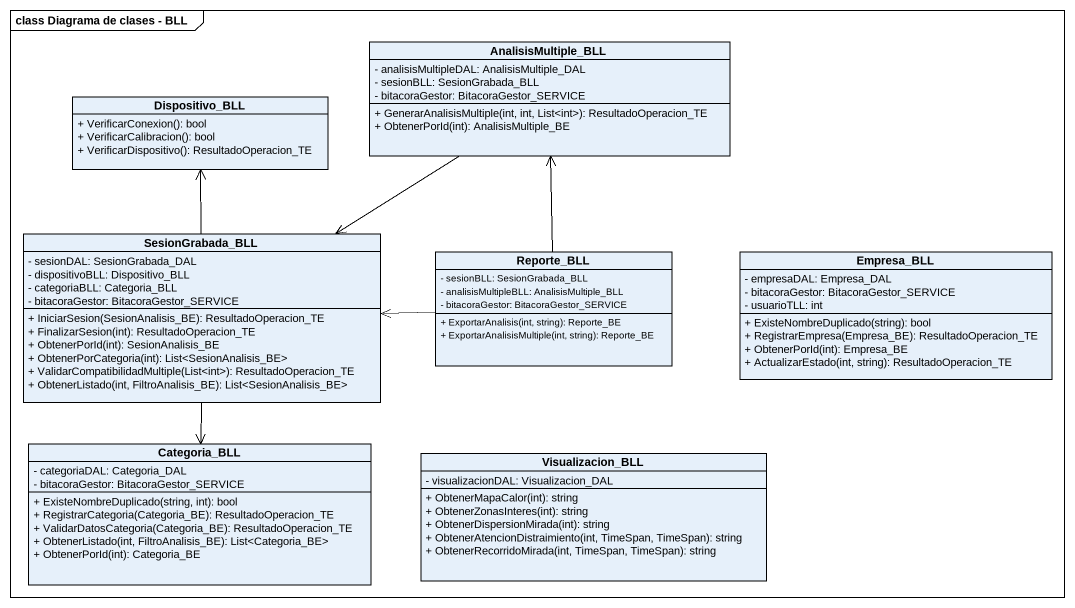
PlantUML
@startuml
mainframe class Diagrama de clases - BLL
hide circle
hide empty members
skinparam classAttributeIconSize 0
class AnalisisMultiple_BLL {
  - analisisMultipleDAL: AnalisisMultiple_DAL
  - sesionBLL: SesionGrabada_BLL
  - bitacoraGestor: BitacoraGestor_SERVICE
  + GenerarAnalisisMultiple(int, int, List<int>): ResultadoOperacion_TE
  + ObtenerPorId(int): AnalisisMultiple_BE
}
class Dispositivo_BLL {
  + VerificarConexion(): bool
  + VerificarCalibracion(): bool
  + VerificarDispositivo(): ResultadoOperacion_TE
}
class SesionGrabada_BLL {
  - sesionDAL: SesionGrabada_DAL
  - dispositivoBLL: Dispositivo_BLL
  - categoriaBLL: Categoria_BLL
  - bitacoraGestor: BitacoraGestor_SERVICE
  + IniciarSesion(SesionAnalisis_BE): ResultadoOperacion_TE
  + FinalizarSesion(int): ResultadoOperacion_TE
  + ObtenerPorId(int): SesionAnalisis_BE
  + ObtenerPorCategoria(int): List<SesionAnalisis_BE>
  + ValidarCompatibilidadMultiple(List<int>): ResultadoOperacion_TE
  + ObtenerListado(int, FiltroAnalisis_BE): List<SesionAnalisis_BE>
}
class Reporte_BLL {
  - sesionBLL: SesionGrabada_BLL
  - analisisMultipleBLL: AnalisisMultiple_BLL
  - bitacoraGestor: BitacoraGestor_SERVICE
  + ExportarAnalisis(int, string): Reporte_BE
  + ExportarAnalisisMultiple(int, string): Reporte_BE
}
class Empresa_BLL {
  - empresaDAL: Empresa_DAL
  - bitacoraGestor: BitacoraGestor_SERVICE
  - usuarioTLL: int
  + ExisteNombreDuplicado(string): bool
  + RegistrarEmpresa(Empresa_BE): ResultadoOperacion_TE
  + ObtenerPorId(int): Empresa_BE
  + ActualizarEstado(int, string): ResultadoOperacion_TE
}
class Categoria_BLL {
  - categoriaDAL: Categoria_DAL
  - bitacoraGestor: BitacoraGestor_SERVICE
  + ExisteNombreDuplicado(string, int): bool
  + RegistrarCategoria(Categoria_BE): ResultadoOperacion_TE
  + ValidarDatosCategoria(Categoria_BE): ResultadoOperacion_TE
  + ObtenerListado(int, FiltroAnalisis_BE): List<Categoria_BE>
  + ObtenerPorId(int): Categoria_BE
}
class Visualizacion_BLL {
  - visualizacionDAL: Visualizacion_DAL
  + ObtenerMapaCalor(int): string
  + ObtenerZonasInteres(int): string
  + ObtenerDispersionMirada(int): string
  + ObtenerAtencionDistraimiento(int, TimeSpan, TimeSpan): string
  + ObtenerRecorridoMirada(int, TimeSpan, TimeSpan): string
}
AnalisisMultiple_BLL --> SesionGrabada_BLL
SesionGrabada_BLL -up-> Dispositivo_BLL
SesionGrabada_BLL --> Categoria_BLL
Reporte_BLL -up-> AnalisisMultiple_BLL
Reporte_BLL -left-> SesionGrabada_BLL
@enduml
